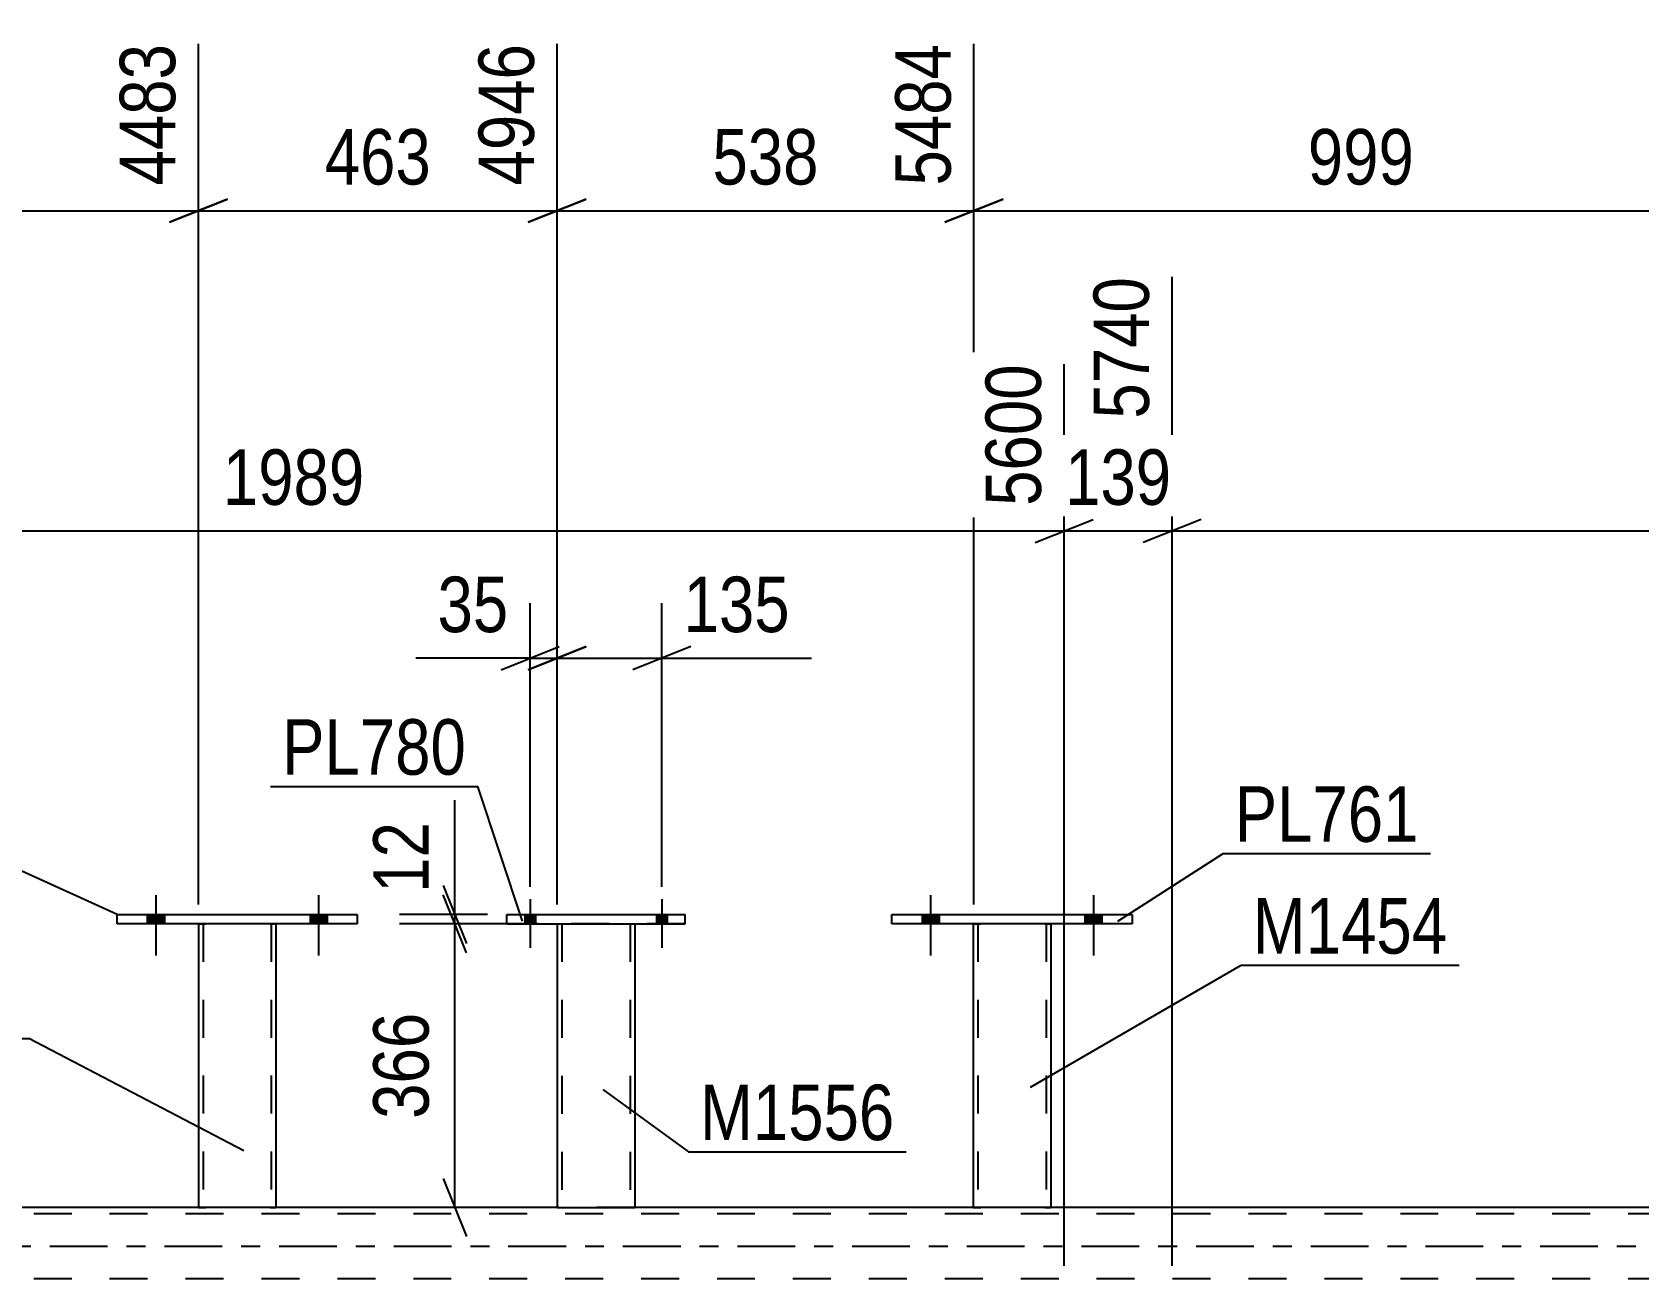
# Model space of a CAD drawing. Header units: millimetres. Extents: x 0 to 841, y 0 to 594.
# Drawn here: x 250.1 to 333, y 456.8 to 521.2 of the extents above; entities that cross this region are included whole.
import ezdxf

# ---------------------------------------------------------------- set-up
doc = ezdxf.new("R2010")
doc.units = ezdxf.units.MM
doc.linetypes.add('DXK_LINE_DOT2', pattern=[3.9198, 1.9599, -1.9599])
doc.linetypes.add('DXK_LINE_DOT3', pattern=[5.9187, 2.979, -0.9799, 0.9799, -0.9799])
doc.styles.add('Arial Narrow', font='ARIALN.TTF', dxfattribs={"height": 0.2})

# ---------------------------------------------------------------- blocks, each defined once
blk = doc.blocks.new('Part-318885939-3417 - 3359')
at = {"color": 2, "linetype": 'Continuous'}
for p, q in [((254.438, 475.64), (266.838, 475.64)), ((254.438, 475.16), (254.438, 475.64)), ((266.838, 475.64), (266.838, 475.16)), ((266.838, 475.16), (254.438, 475.16))]:
    blk.add_line(p, q, dxfattribs=at)
blk = doc.blocks.new('Bolt-318885939-3514 - 3359')
at = {"linetype": 'Continuous'}
for points in [[(255.998, 475.16), (256.878, 475.16), (256.878, 475.64), (255.998, 475.64)], [(264.398, 475.16), (265.278, 475.16), (265.278, 475.64), (264.398, 475.64)]]:
    blk.add_hatch(color=1, dxfattribs=at).paths.add_polyline_path(points)
at = {"color": 1, "linetype": 'Continuous'}
for p, q in [((256.438, 476.64), (256.438, 473.52)), ((264.838, 476.64), (264.838, 473.52)), ((255.998, 475.64), (255.998, 475.16)), ((256.878, 475.64), (256.878, 475.16)), ((264.398, 475.64), (264.398, 475.16)), ((265.278, 475.64), (265.278, 475.16))]:
    blk.add_line(p, q, dxfattribs=at)
blk = doc.blocks.new('Bolt-318885939-3515 - 3359')
at = {"linetype": 'Continuous'}
for points in [[(255.998, 475.16), (256.878, 475.16), (256.878, 475.64), (255.998, 475.64)], [(264.398, 475.16), (265.278, 475.16), (265.278, 475.64), (264.398, 475.64)]]:
    blk.add_hatch(color=1, dxfattribs=at).paths.add_polyline_path(points)
at = {"color": 1, "linetype": 'Continuous'}
for p, q in [((256.438, 476.64), (256.438, 473.52)), ((264.838, 476.64), (264.838, 473.52)), ((255.998, 475.64), (255.998, 475.16)), ((256.878, 475.64), (256.878, 475.16)), ((264.398, 475.64), (264.398, 475.16)), ((265.278, 475.64), (265.278, 475.16))]:
    blk.add_line(p, q, dxfattribs=at)
blk = doc.blocks.new('Part-318885939-3878 - 3359')
at = {"color": 2, "linetype": 'Continuous'}
for p, q in [((294.439, 475.64), (306.839, 475.64)), ((294.439, 475.16), (294.439, 475.64)), ((306.839, 475.64), (306.839, 475.16)), ((306.839, 475.16), (294.439, 475.16))]:
    blk.add_line(p, q, dxfattribs=at)
blk = doc.blocks.new('Part-318885939-3873 - 3359')
at = {"color": 7, "linetype": 'DXK_LINE_DOT2'}
for p, q in [((298.639, 475.163), (298.639, 475.163)), ((298.639, 475.163), (298.639, 475.16)), ((298.639, 475.16), (298.639, 475.163)), ((298.676, 475.163), (298.639, 475.163)), ((298.639, 475.163), (298.676, 475.163)), ((298.78, 475.163), (298.676, 475.163)), ((298.676, 475.163), (298.78, 475.163)), ((298.935, 475.163), (298.78, 475.163)), ((298.78, 475.163), (298.935, 475.163)), ((298.879, 475.163), (298.879, 475.163)), ((298.879, 475.163), (298.879, 460.517)), ((298.897, 475.163), (298.879, 475.163)), ((298.879, 475.163), (298.897, 475.163)), ((298.949, 475.163), (298.897, 475.163)), ((298.897, 475.163), (298.949, 475.163)), ((302.343, 475.163), (298.935, 475.163)), ((302.343, 475.163), (298.935, 475.163)), ((302.251, 475.163), (298.949, 475.163)), ((298.949, 475.163), (299.027, 475.163)), ((302.329, 475.163), (299.027, 475.163)), ((302.329, 475.163), (302.251, 475.163)), ((302.381, 475.163), (302.329, 475.163)), ((302.329, 475.163), (302.381, 475.163)), ((302.343, 475.163), (302.499, 475.163)), ((302.499, 475.163), (302.343, 475.163)), ((302.399, 475.163), (302.381, 475.163)), ((302.381, 475.163), (302.399, 475.163)), ((302.399, 475.163), (302.399, 475.163)), ((302.399, 475.163), (302.399, 460.517)), ((302.499, 475.163), (302.603, 475.163)), ((302.603, 475.163), (302.499, 475.163)), ((302.603, 475.163), (302.639, 475.163)), ((302.639, 475.163), (302.603, 475.163)), ((302.639, 475.163), (302.639, 475.163)), ((302.639, 475.163), (302.639, 475.16)), ((302.639, 475.16), (302.639, 475.163)), ((298.639, 460.517), (298.676, 460.517)), ((298.676, 460.517), (298.78, 460.517)), ((298.78, 460.517), (298.935, 460.517)), ((298.897, 460.517), (298.879, 460.517)), ((298.879, 460.517), (298.897, 460.517)), ((298.949, 460.517), (298.897, 460.517)), ((298.897, 460.517), (298.949, 460.517)), ((302.343, 460.517), (298.935, 460.517)), ((302.251, 460.517), (298.949, 460.517)), ((298.949, 460.517), (299.027, 460.517)), ((302.381, 460.517), (299.027, 460.517)), ((302.329, 460.517), (302.251, 460.517)), ((302.381, 460.517), (302.329, 460.517)), ((302.343, 460.517), (302.499, 460.517)), ((302.399, 460.517), (302.381, 460.517)), ((302.381, 460.517), (302.399, 460.517)), ((302.499, 460.517), (302.603, 460.517)), ((302.603, 460.517), (302.639, 460.517))]:
    blk.add_line(p, q, dxfattribs=at)
at = {"color": 2, "linetype": 'Continuous'}
for p, q in [((298.639, 475.16), (298.639, 460.517)), ((302.639, 475.16), (302.639, 460.517)), ((298.676, 460.517), (298.639, 460.517)), ((298.78, 460.517), (298.676, 460.517)), ((298.935, 460.517), (298.78, 460.517)), ((302.343, 460.517), (298.935, 460.517)), ((302.499, 460.517), (302.343, 460.517)), ((302.603, 460.517), (302.499, 460.517)), ((302.639, 460.517), (302.603, 460.517))]:
    blk.add_line(p, q, dxfattribs=at)
blk = doc.blocks.new('Part-318885939-3620 - 3359')
at = {"color": 7, "linetype": 'DXK_LINE_DOT2'}
for p, q in [((258.638, 475.163), (258.638, 475.163)), ((258.638, 475.163), (258.638, 475.16)), ((258.638, 475.16), (258.638, 475.163)), ((258.675, 475.163), (258.638, 475.163)), ((258.638, 475.163), (258.675, 475.163)), ((258.779, 475.163), (258.675, 475.163)), ((258.675, 475.163), (258.779, 475.163)), ((258.935, 475.163), (258.779, 475.163)), ((258.779, 475.163), (258.935, 475.163)), ((258.878, 475.163), (258.878, 475.163)), ((258.878, 475.163), (258.878, 460.517)), ((258.896, 475.163), (258.878, 475.163)), ((258.878, 475.163), (258.896, 475.163)), ((258.948, 475.163), (258.896, 475.163)), ((258.896, 475.163), (258.948, 475.163)), ((262.342, 475.163), (258.935, 475.163)), ((262.342, 475.163), (258.935, 475.163)), ((262.25, 475.163), (258.948, 475.163)), ((258.948, 475.163), (259.026, 475.163)), ((262.328, 475.163), (259.026, 475.163)), ((262.328, 475.163), (262.25, 475.163)), ((262.38, 475.163), (262.328, 475.163)), ((262.328, 475.163), (262.38, 475.163)), ((262.342, 475.163), (262.498, 475.163)), ((262.498, 475.163), (262.342, 475.163)), ((262.398, 475.163), (262.38, 475.163)), ((262.38, 475.163), (262.398, 475.163)), ((262.398, 475.163), (262.398, 475.163)), ((262.398, 475.163), (262.398, 460.517)), ((262.498, 475.163), (262.602, 475.163)), ((262.602, 475.163), (262.498, 475.163)), ((262.602, 475.163), (262.638, 475.163)), ((262.638, 475.163), (262.602, 475.163)), ((262.638, 475.163), (262.638, 475.163)), ((262.638, 475.163), (262.638, 475.16)), ((262.638, 475.16), (262.638, 475.163)), ((258.638, 460.517), (258.675, 460.517)), ((258.675, 460.517), (258.779, 460.517)), ((258.779, 460.517), (258.935, 460.517)), ((258.896, 460.517), (258.878, 460.517)), ((258.878, 460.517), (258.896, 460.517)), ((258.948, 460.517), (258.896, 460.517)), ((258.896, 460.517), (258.948, 460.517)), ((262.342, 460.517), (258.935, 460.517)), ((262.25, 460.517), (258.948, 460.517)), ((258.948, 460.517), (259.026, 460.517)), ((262.38, 460.517), (259.026, 460.517)), ((262.328, 460.517), (262.25, 460.517)), ((262.38, 460.517), (262.328, 460.517)), ((262.342, 460.517), (262.498, 460.517)), ((262.398, 460.517), (262.38, 460.517)), ((262.38, 460.517), (262.398, 460.517)), ((262.498, 460.517), (262.602, 460.517)), ((262.602, 460.517), (262.638, 460.517))]:
    blk.add_line(p, q, dxfattribs=at)
at = {"color": 2, "linetype": 'Continuous'}
for p, q in [((258.638, 475.16), (258.638, 460.517)), ((262.638, 475.16), (262.638, 460.517)), ((258.675, 460.517), (258.638, 460.517)), ((258.779, 460.517), (258.675, 460.517)), ((258.935, 460.517), (258.779, 460.517)), ((262.342, 460.517), (258.935, 460.517)), ((262.498, 460.517), (262.342, 460.517)), ((262.602, 460.517), (262.498, 460.517)), ((262.638, 460.517), (262.602, 460.517))]:
    blk.add_line(p, q, dxfattribs=at)
blk = doc.blocks.new('Part-318885939-3751 - 3359')
at = {"color": 2, "linetype": 'Continuous'}
for p, q in [((258.638, 460.517), (222.639, 460.517)), ((277.164, 460.517), (262.638, 460.517)), ((298.639, 460.517), (281.164, 460.517)), ((338.636, 460.517), (302.639, 460.517))]:
    blk.add_line(p, q, dxfattribs=at)
at = {"color": 7, "linetype": 'DXK_LINE_DOT2'}
for p, q in [((262.638, 460.517), (258.638, 460.517)), ((281.164, 460.517), (277.164, 460.517)), ((302.639, 460.517), (298.639, 460.517)), ((800.865, 460.197), (79.319, 460.197)), ((800.865, 456.837), (79.319, 456.837))]:
    blk.add_line(p, q, dxfattribs=at)
at = {"color": 7, "linetype": 'DXK_LINE_DOT3'}
blk.add_line((79.319, 458.517), (800.865, 458.517), dxfattribs=at)
blk = doc.blocks.new('Bolt-318885939-3880 - 3359')
at = {"linetype": 'Continuous'}
for points in [[(295.999, 475.16), (296.879, 475.16), (296.879, 475.64), (295.999, 475.64)], [(304.399, 475.16), (305.279, 475.16), (305.279, 475.64), (304.399, 475.64)]]:
    blk.add_hatch(color=1, dxfattribs=at).paths.add_polyline_path(points)
at = {"color": 1, "linetype": 'Continuous'}
for p, q in [((296.439, 476.64), (296.439, 473.52)), ((304.839, 476.64), (304.839, 473.52)), ((295.999, 475.64), (295.999, 475.16)), ((296.879, 475.64), (296.879, 475.16)), ((304.399, 475.64), (304.399, 475.16)), ((305.279, 475.64), (305.279, 475.16))]:
    blk.add_line(p, q, dxfattribs=at)
blk = doc.blocks.new('Part-318885939-3924 - 3359')
at = {"color": 2, "linetype": 'Continuous'}
for p, q in [((274.562, 475.156), (274.562, 475.636)), ((274.562, 475.636), (283.762, 475.636)), ((283.762, 475.156), (283.762, 475.636)), ((274.562, 475.156), (274.562, 475.156)), ((274.562, 475.156), (283.762, 475.156)), ((283.762, 475.156), (283.762, 475.156))]:
    blk.add_line(p, q, dxfattribs=at)
at = {"color": 7, "linetype": 'DXK_LINE_DOT2'}
for p, q in [((274.562, 475.636), (274.562, 475.636)), ((274.562, 475.636), (283.762, 475.636)), ((283.762, 475.636), (283.762, 475.636)), ((283.762, 475.156), (274.562, 475.156))]:
    blk.add_line(p, q, dxfattribs=at)
blk = doc.blocks.new('Bolt-318885939-3879 - 3359')
at = {"linetype": 'Continuous'}
for points in [[(295.999, 475.16), (296.879, 475.16), (296.879, 475.64), (295.999, 475.64)], [(304.399, 475.16), (305.279, 475.16), (305.279, 475.64), (304.399, 475.64)]]:
    blk.add_hatch(color=1, dxfattribs=at).paths.add_polyline_path(points)
at = {"color": 1, "linetype": 'Continuous'}
for p, q in [((296.439, 476.64), (296.439, 473.52)), ((304.839, 476.64), (304.839, 473.52)), ((295.999, 475.64), (295.999, 475.16)), ((296.879, 475.64), (296.879, 475.16)), ((304.399, 475.64), (304.399, 475.16)), ((305.279, 475.64), (305.279, 475.16))]:
    blk.add_line(p, q, dxfattribs=at)
blk = doc.blocks.new('Part-318885939-3919 - 3359')
at = {"color": 2, "linetype": 'Continuous'}
for p, q in [((277.162, 475.156), (277.164, 460.517)), ((281.162, 475.156), (281.164, 460.517)), ((277.164, 460.517), (281.164, 460.517))]:
    blk.add_line(p, q, dxfattribs=at)
at = {"color": 7, "linetype": 'DXK_LINE_DOT2'}
for p, q in [((277.162, 475.156), (281.162, 475.156)), ((277.402, 475.156), (277.404, 460.517)), ((280.922, 475.156), (280.924, 460.517)), ((280.868, 460.517), (280.906, 460.517)), ((280.868, 460.517), (280.906, 460.517)), ((280.906, 460.517), (280.924, 460.517)), ((280.906, 460.517), (280.924, 460.517))]:
    blk.add_line(p, q, dxfattribs=at)
blk = doc.blocks.new('Bolt-318885939-3925 - 3359')
at = {"linetype": 'Continuous'}
for points in [[(275.482, 475.156), (276.042, 475.156), (276.042, 475.636), (275.482, 475.636)], [(275.482, 475.156), (276.042, 475.156), (276.042, 475.636), (275.482, 475.636)], [(282.282, 475.156), (282.842, 475.156), (282.842, 475.636), (282.282, 475.636)], [(282.282, 475.156), (282.842, 475.156), (282.842, 475.636), (282.282, 475.636)]]:
    blk.add_hatch(color=1, dxfattribs=at).paths.add_polyline_path(points)
at = {"color": 1, "linetype": 'Continuous'}
for p, q in [((275.762, 476.436), (275.762, 473.916)), ((275.762, 476.436), (275.762, 473.916)), ((282.562, 476.436), (282.562, 473.916)), ((282.562, 476.436), (282.562, 473.916)), ((275.482, 475.636), (275.482, 475.156)), ((275.482, 475.636), (275.482, 475.156)), ((276.042, 475.636), (276.042, 475.156)), ((276.042, 475.636), (276.042, 475.156)), ((282.282, 475.636), (282.282, 475.156)), ((282.282, 475.636), (282.282, 475.156)), ((282.842, 475.636), (282.842, 475.156)), ((282.842, 475.636), (282.842, 475.156))]:
    blk.add_line(p, q, dxfattribs=at)
blk = doc.blocks.new('StraightDimension-318885939-24848 - 3359')
at = {"color": 7, "linetype": 'Continuous'}
for p, q in [((275.762, 477.071), (275.762, 491.713)), ((277.162, 476.16), (277.162, 491.713)), ((274.262, 488.263), (277.262, 489.463)), ((278.662, 489.463), (275.662, 488.263)), ((275.762, 488.863), (269.856, 488.863)), ((275.762, 488.863), (269.856, 488.863)), ((275.762, 488.863), (277.162, 488.863))]:
    blk.add_line(p, q, dxfattribs=at)
at = {"color": 0}
blk.add_wipeout([(275.237, 489.613), (275.237, 493.813), (270.381, 493.813), (270.381, 489.613)], dxfattribs=at)
at = {"color": 3, "style": 'Arial Narrow'}
blk.add_text('35', height=2.8633, dxfattribs=at).set_placement((270.981, 490.213))
blk = doc.blocks.new('StraightDimension-318885939-4761 - 3359')
at = {"color": 7, "linetype": 'Continuous'}
for p, q in [((308.911, 457.517), (308.911, 508.545)), ((388.47, 457.517), (388.47, 504.045)), ((310.411, 496.032), (307.411, 494.832)), ((308.911, 495.432), (388.47, 495.432)), ((386.97, 494.832), (389.97, 496.032))]:
    blk.add_line(p, q, dxfattribs=at)
at = {"color": 0}
blk.add_wipeout([(352.947, 496.182), (352.947, 500.382), (344.434, 500.382), (344.434, 496.182)], dxfattribs=at)
at = {"color": 3, "style": 'Arial Narrow'}
blk.add_text('1989', height=2.8633, dxfattribs=at).set_placement((345.034, 496.782))
at = {"color": 0, "linetype": 'Continuous'}
blk.add_wipeout([(387.87, 504.645), (383.67, 504.645), (383.67, 496.132), (387.87, 496.132)], dxfattribs=at)
at = {"color": 3, "linetype": 'Continuous', "style": 'Arial Narrow'}
blk.add_text('7729', height=2.8633, rotation=90.00021, dxfattribs=at).set_placement((387.27, 496.732))
blk = doc.blocks.new('StraightDimension-318885939-24639 - 3359')
at = {"color": 7, "linetype": 'Continuous'}
for p, q in [((298.676, 476.163), (298.676, 520.576)), ((338.636, 476.163), (338.636, 520.576)), ((300.176, 512.563), (297.176, 511.363)), ((298.676, 511.963), (338.636, 511.963)), ((337.136, 511.363), (340.136, 512.563))]:
    blk.add_line(p, q, dxfattribs=at)
at = {"color": 0}
blk.add_wipeout([(321.998, 512.713), (321.998, 516.913), (315.314, 516.913), (315.314, 512.713)], dxfattribs=at)
at = {"color": 3, "style": 'Arial Narrow'}
blk.add_text('999', height=2.8633, dxfattribs=at).set_placement((315.914, 513.313))
at = {"color": 0, "linetype": 'Continuous'}
blk.add_wipeout([(338.036, 521.176), (333.836, 521.176), (333.836, 512.663), (338.036, 512.663)], dxfattribs=at)
at = {"color": 3, "linetype": 'Continuous', "style": 'Arial Narrow'}
blk.add_text('6483', height=2.8633, rotation=90.00021, dxfattribs=at).set_placement((337.436, 513.263))
blk = doc.blocks.new('StraightDimension-318885939-24847 - 3359')
at = {"color": 7, "linetype": 'Continuous'}
for p, q in [((277.162, 476.16), (277.162, 491.713)), ((282.562, 477.071), (282.562, 491.713)), ((275.662, 488.263), (278.662, 489.463)), ((284.062, 489.463), (281.062, 488.263)), ((277.162, 488.863), (282.562, 488.863)), ((282.562, 488.863), (290.296, 488.863)), ((282.562, 488.863), (290.296, 488.863))]:
    blk.add_line(p, q, dxfattribs=at)
at = {"color": 0}
blk.add_wipeout([(289.771, 489.613), (289.771, 493.813), (283.087, 493.813), (283.087, 489.613)], dxfattribs=at)
at = {"color": 3, "style": 'Arial Narrow'}
blk.add_text('135', height=2.8633, dxfattribs=at).set_placement((283.687, 490.213))
blk = doc.blocks.new('StraightDimension-318885939-24640 - 3359')
at = {"color": 7, "linetype": 'Continuous'}
for p, q in [((277.162, 476.156), (277.162, 520.576)), ((298.676, 476.163), (298.676, 520.576)), ((278.662, 512.563), (275.662, 511.363)), ((277.162, 511.963), (298.676, 511.963)), ((297.176, 511.363), (300.176, 512.563))]:
    blk.add_line(p, q, dxfattribs=at)
at = {"color": 0}
blk.add_wipeout([(291.261, 512.713), (291.261, 516.913), (284.577, 516.913), (284.577, 512.713)], dxfattribs=at)
at = {"color": 3, "style": 'Arial Narrow'}
blk.add_text('538', height=2.8633, dxfattribs=at).set_placement((285.177, 513.313))
at = {"color": 0, "linetype": 'Continuous'}
blk.add_wipeout([(298.076, 521.176), (293.876, 521.176), (293.876, 512.663), (298.076, 512.663)], dxfattribs=at)
at = {"color": 3, "linetype": 'Continuous', "style": 'Arial Narrow'}
blk.add_text('5484', height=2.8633, rotation=90.00021, dxfattribs=at).set_placement((297.476, 513.263))
blk = doc.blocks.new('StraightDimension-318885939-4723 - 3359')
at = {"color": 7, "linetype": 'Continuous'}
for p, q in [((223.777, 457.517), (223.777, 508.545)), ((303.336, 457.517), (303.336, 504.045)), ((225.277, 496.032), (222.277, 494.832)), ((223.777, 495.432), (303.336, 495.432)), ((301.836, 494.832), (304.836, 496.032))]:
    blk.add_line(p, q, dxfattribs=at)
at = {"color": 0}
blk.add_wipeout([(267.813, 496.182), (267.813, 500.382), (259.3, 500.382), (259.3, 496.182)], dxfattribs=at)
at = {"color": 3, "style": 'Arial Narrow'}
blk.add_text('1989', height=2.8633, dxfattribs=at).set_placement((259.9, 496.782))
at = {"color": 0, "linetype": 'Continuous'}
blk.add_wipeout([(302.736, 504.645), (298.536, 504.645), (298.536, 496.132), (302.736, 496.132)], dxfattribs=at)
at = {"color": 3, "linetype": 'Continuous', "style": 'Arial Narrow'}
blk.add_text('5600', height=2.8633, rotation=90.00021, dxfattribs=at).set_placement((302.136, 496.732))
blk = doc.blocks.new('StraightDimension-318885939-4742 - 3359')
at = {"color": 7, "linetype": 'Continuous'}
for p, q in [((308.911, 457.517), (308.911, 508.545)), ((303.336, 457.517), (303.336, 504.045)), ((301.836, 494.832), (304.836, 496.032)), ((303.336, 495.432), (308.911, 495.432)), ((310.411, 496.032), (307.411, 494.832))]:
    blk.add_line(p, q, dxfattribs=at)
at = {"color": 0}
blk.add_wipeout([(309.466, 496.182), (309.466, 500.382), (302.781, 500.382), (302.781, 496.182)], dxfattribs=at)
at = {"color": 3, "style": 'Arial Narrow'}
blk.add_text('139', height=2.8633, dxfattribs=at).set_placement((303.381, 496.782))
at = {"color": 0, "linetype": 'Continuous'}
blk.add_wipeout([(308.311, 509.145), (304.111, 509.145), (304.111, 500.632), (308.311, 500.632)], dxfattribs=at)
at = {"color": 3, "linetype": 'Continuous', "style": 'Arial Narrow'}
blk.add_text('5740', height=2.8633, rotation=90.00021, dxfattribs=at).set_placement((307.711, 501.232))
blk = doc.blocks.new('StraightDimension-318885939-24641 - 3359')
at = {"color": 7, "linetype": 'Continuous'}
for p, q in [((258.638, 476.163), (258.638, 520.576)), ((277.162, 476.156), (277.162, 520.576)), ((260.138, 512.563), (257.138, 511.363)), ((258.638, 511.963), (277.162, 511.963)), ((275.662, 511.363), (278.662, 512.563))]:
    blk.add_line(p, q, dxfattribs=at)
at = {"color": 0}
blk.add_wipeout([(271.242, 512.713), (271.242, 516.913), (264.558, 516.913), (264.558, 512.713)], dxfattribs=at)
at = {"color": 3, "style": 'Arial Narrow'}
blk.add_text('463', height=2.8633, dxfattribs=at).set_placement((265.158, 513.313))
at = {"color": 0, "linetype": 'Continuous'}
blk.add_wipeout([(276.562, 521.176), (272.362, 521.176), (272.362, 512.663), (276.562, 512.663)], dxfattribs=at)
at = {"color": 3, "linetype": 'Continuous', "style": 'Arial Narrow'}
blk.add_text('4946', height=2.8633, rotation=90.00021, dxfattribs=at).set_placement((275.962, 513.263))
blk = doc.blocks.new('StraightDimension-318885939-24642 - 3359')
at = {"color": 7, "linetype": 'Continuous'}
for p, q in [((218.639, 476.163), (218.639, 520.576)), ((258.638, 476.163), (258.638, 520.576)), ((220.139, 512.563), (217.139, 511.363)), ((218.639, 511.963), (258.638, 511.963)), ((257.138, 511.363), (260.138, 512.563))]:
    blk.add_line(p, q, dxfattribs=at)
at = {"color": 0}
blk.add_wipeout([(242.895, 512.713), (242.895, 516.913), (234.383, 516.913), (234.383, 512.713)], dxfattribs=at)
at = {"color": 3, "style": 'Arial Narrow'}
blk.add_text('1000', height=2.8633, dxfattribs=at).set_placement((234.983, 513.313))
at = {"color": 0, "linetype": 'Continuous'}
blk.add_wipeout([(258.038, 521.176), (253.838, 521.176), (253.838, 512.663), (258.038, 512.663)], dxfattribs=at)
at = {"color": 3, "linetype": 'Continuous', "style": 'Arial Narrow'}
blk.add_text('4483', height=2.8633, rotation=90.00021, dxfattribs=at).set_placement((257.438, 513.263))
blk = doc.blocks.new('StraightDimension-318885939-24869 - 3359')
at = {"color": 7, "linetype": 'Continuous'}
for p, q in [((271.875, 475.636), (271.875, 481.542)), ((271.875, 475.636), (271.875, 481.542)), ((271.275, 477.136), (272.475, 474.136)), ((272.475, 473.66), (271.275, 476.66)), ((273.562, 475.636), (269.025, 475.636)), ((271.875, 475.16), (271.875, 475.636)), ((276.162, 475.16), (269.025, 475.16))]:
    blk.add_line(p, q, dxfattribs=at)
at = {"color": 0}
blk.add_wipeout([(271.125, 481.017), (266.925, 481.017), (266.925, 476.161), (271.125, 476.161)], dxfattribs=at)
at = {"color": 3, "style": 'Arial Narrow'}
blk.add_text('12', height=2.8633, rotation=90.00021, dxfattribs=at).set_placement((270.525, 476.761))
blk = doc.blocks.new('StraightDimension-318885939-24870 - 3359')
at = {"color": 7, "linetype": 'Continuous'}
for p, q in [((272.475, 473.66), (271.275, 476.66)), ((276.162, 475.16), (269.025, 475.16)), ((271.875, 460.517), (271.875, 475.16)), ((271.275, 462.017), (272.475, 459.017)), ((276.164, 460.517), (269.025, 460.517))]:
    blk.add_line(p, q, dxfattribs=at)
at = {"color": 0}
blk.add_wipeout([(271.125, 471.181), (266.925, 471.181), (266.925, 464.496), (271.125, 464.496)], dxfattribs=at)
at = {"color": 3, "style": 'Arial Narrow'}
blk.add_text('366', height=2.8633, rotation=90.00021, dxfattribs=at).set_placement((270.525, 465.096))
blk = doc.blocks.new('Mark-318885939-3413 - 3359')
at = {"color": 30, "linetype": 'Continuous'}
for p in [(235.987, 479.161), (254.438, 475.64)]:
    blk.add_line(p, (246.691, 479.161), dxfattribs=at)
at = {"color": 0}
blk.add_wipeout([(246.091, 479.761), (246.091, 482.761), (236.587, 482.761), (236.587, 479.761)], dxfattribs=at)
blk.add_wipeout([(246.091, 479.761), (246.091, 482.761), (236.587, 482.761), (236.587, 479.761)], dxfattribs=at)
at = {"color": 3, "style": 'Arial Narrow'}
blk.add_text('PL761', height=2.8633, dxfattribs=at).set_placement((236.587, 479.761))
blk = doc.blocks.new('Mark-318885939-3874 - 3359')
at = {"color": 30, "linetype": 'Continuous'}
for p, q in [((306.099, 475.3), (311.54, 478.791)), ((311.54, 478.791), (322.244, 478.791))]:
    blk.add_line(p, q, dxfattribs=at)
at = {"color": 0}
blk.add_wipeout([(321.644, 479.391), (321.644, 482.391), (312.14, 482.391), (312.14, 479.391)], dxfattribs=at)
blk.add_wipeout([(321.644, 479.391), (321.644, 482.391), (312.14, 482.391), (312.14, 479.391)], dxfattribs=at)
at = {"color": 3, "style": 'Arial Narrow'}
blk.add_text('PL761', height=2.8633, dxfattribs=at).set_placement((312.14, 479.391))
blk = doc.blocks.new('Mark-318885939-3616 - 3359')
at = {"color": 30, "linetype": 'Continuous'}
for p in [(238.634, 469.243), (260.984, 463.447)]:
    blk.add_line(p, (249.885, 469.243), dxfattribs=at)
at = {"color": 0}
blk.add_wipeout([(249.285, 469.843), (249.285, 472.843), (239.234, 472.843), (239.234, 469.843)], dxfattribs=at)
blk.add_wipeout([(249.285, 469.843), (249.285, 472.843), (239.234, 472.843), (239.234, 469.843)], dxfattribs=at)
at = {"color": 3, "style": 'Arial Narrow'}
blk.add_text('M1454', height=2.8633, dxfattribs=at).set_placement((239.234, 469.843))
blk = doc.blocks.new('Mark-318885939-3869 - 3359')
at = {"color": 30, "linetype": 'Continuous'}
for p, q in [((301.587, 466.721), (312.471, 473.02)), ((312.471, 473.02), (323.723, 473.02))]:
    blk.add_line(p, q, dxfattribs=at)
at = {"color": 0}
blk.add_wipeout([(323.123, 473.62), (323.123, 476.62), (313.071, 476.62), (313.071, 473.62)], dxfattribs=at)
blk.add_wipeout([(323.123, 473.62), (323.123, 476.62), (313.071, 476.62), (313.071, 473.62)], dxfattribs=at)
at = {"color": 3, "style": 'Arial Narrow'}
blk.add_text('M1454', height=2.8633, dxfattribs=at).set_placement((313.071, 473.62))
blk = doc.blocks.new('Mark-318885939-3915 - 3359')
at = {"color": 30, "linetype": 'Continuous'}
for p, q in [((279.52, 466.608), (283.931, 463.396)), ((283.931, 463.396), (295.182, 463.396))]:
    blk.add_line(p, q, dxfattribs=at)
at = {"color": 0}
blk.add_wipeout([(294.582, 463.996), (294.582, 466.996), (284.531, 466.996), (284.531, 463.996)], dxfattribs=at)
blk.add_wipeout([(294.582, 463.996), (294.582, 466.996), (284.531, 466.996), (284.531, 463.996)], dxfattribs=at)
at = {"color": 3, "style": 'Arial Narrow'}
blk.add_text('M1556', height=2.8633, dxfattribs=at).set_placement((284.531, 463.996))
blk = doc.blocks.new('Mark-318885939-3920 - 3359')
at = {"color": 30, "linetype": 'Continuous'}
for p in [(262.358, 482.254), (275.36, 475.297)]:
    blk.add_line(p, (273.062, 482.254), dxfattribs=at)
at = {"color": 0}
blk.add_wipeout([(272.462, 482.854), (272.462, 485.854), (262.958, 485.854), (262.958, 482.854)], dxfattribs=at)
blk.add_wipeout([(272.462, 482.854), (272.462, 485.854), (262.958, 485.854), (262.958, 482.854)], dxfattribs=at)
at = {"color": 3, "style": 'Arial Narrow'}
blk.add_text('PL780', height=2.8633, dxfattribs=at).set_placement((262.958, 482.854))

msp = doc.modelspace()

# ---------------------------------------------------------------- block references
for name in ['Bolt-318885939-3514 - 3359', 'Bolt-318885939-3515 - 3359', 'Bolt-318885939-3925 - 3359', 'Bolt-318885939-3880 - 3359', 'Bolt-318885939-3879 - 3359', 'Part-318885939-3417 - 3359', 'Part-318885939-3924 - 3359', 'Part-318885939-3878 - 3359', 'Part-318885939-3620 - 3359', 'Part-318885939-3919 - 3359', 'Part-318885939-3873 - 3359', 'Part-318885939-3751 - 3359']:
    msp.add_blockref(name, (0, 0))

# ---------------------------------------------------------------- next in the draw order: block references
for name in ['StraightDimension-318885939-4761 - 3359', 'StraightDimension-318885939-24848 - 3359']:
    msp.add_blockref(name, (0, 0))

# ---------------------------------------------------------------- next in the draw order: block references
for name in ['StraightDimension-318885939-24639 - 3359', 'StraightDimension-318885939-24847 - 3359']:
    msp.add_blockref(name, (0, 0))

# ---------------------------------------------------------------- next in the draw order: block references
msp.add_blockref('StraightDimension-318885939-24640 - 3359', (0, 0))

# ---------------------------------------------------------------- next in the draw order: block references
msp.add_blockref('StraightDimension-318885939-4723 - 3359', (0, 0))

# ---------------------------------------------------------------- next in the draw order: block references
for name in ['StraightDimension-318885939-24641 - 3359', 'StraightDimension-318885939-4742 - 3359', 'Mark-318885939-3616 - 3359', 'Mark-318885939-3915 - 3359']:
    msp.add_blockref(name, (0, 0))

# ---------------------------------------------------------------- next in the draw order: block references
for name in ['StraightDimension-318885939-24642 - 3359', 'Mark-318885939-3874 - 3359', 'StraightDimension-318885939-24869 - 3359']:
    msp.add_blockref(name, (0, 0))

# ---------------------------------------------------------------- next in the draw order: block references
for name in ['Mark-318885939-3413 - 3359', 'StraightDimension-318885939-24870 - 3359', 'Mark-318885939-3869 - 3359']:
    msp.add_blockref(name, (0, 0))

# ---------------------------------------------------------------- next in the draw order: block references
msp.add_blockref('Mark-318885939-3920 - 3359', (0, 0))

doc.saveas('drawing.dxf')
